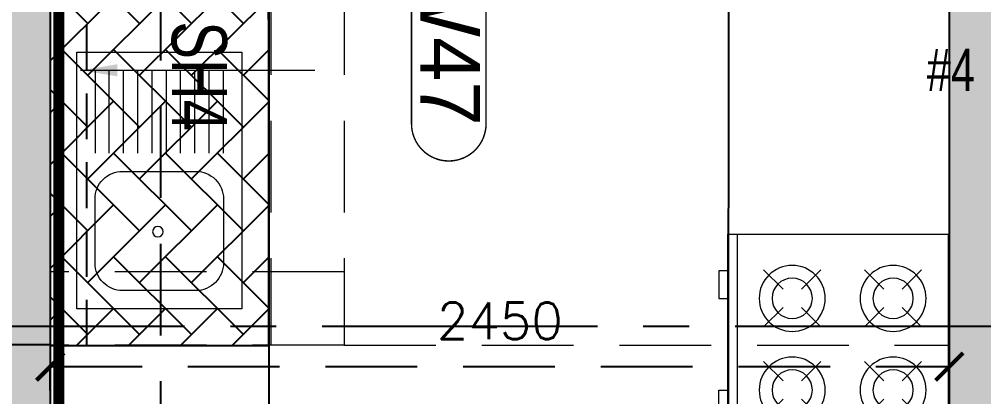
# Model space of a CAD drawing. Header units: millimetres. Extents: x -414464 to 1686, y -90036 to 108605.
# Drawn here: x -114950 to -112322, y -62607 to -61578 of the extents above; entities that cross this region are included whole.
import ezdxf

# ---------------------------------------------------------------- set-up
doc = ezdxf.new("R2010")
doc.units = ezdxf.units.MM
doc.header["$LTSCALE"] = 1000
doc.header["$MEASUREMENT"] = 0
for name, pattern in [('$1$AUDIT_D_120904163729-0', [0]), ('$36$HIDDEN', [0.375, 0.25, -0.125]), ('2BHK-A - FRONT$1$AUDIT_D_120904163729-0', [0]), ('2BHK-A - FRONT$1$HIDDEN', [0.375, 0.25, -0.125]), ('AUDIT_D_120904163729-0', [0]), ('T8(T9 IS SIMILAR) - DIMENSION & TEXTING$1$( Hidden )', [0.375, 0.25, -0.125]), ('T8(T9 IS SIMILAR) - DIMENSION & TEXTING$1$AUDIT_D_120904163729-0', [0]), ('T8(T9 IS SIMILAR) - DIMENSION & TEXTING$1$HIDDEN', [0.375, 0.25, -0.125]), ('T8(T9 IS SIMILAR)$1$$0$HIDDEN', [0.375, 0.25, -0.125]), ('T8(T9 IS SIMILAR)$1$HIDDEN', [0.375, 0.25, -0.125]), ('T8_REFUGE COLUMNS$1$CENTER2', [1.125, 0.75, -0.125, 0.125, -0.125])]:
    doc.linetypes.add(name, pattern=pattern)
doc.layers.get('0').update_dxf_attribs({"linetype": 'AUDIT_D_120904163729-0'})
for name, color, linetype in [('$0$A-HATCH -160', 251, '$1$AUDIT_D_120904163729-0'), ('$21$A-DIMENSIONS', 2, '$36$HIDDEN'), ('2BHK-A - FRONT$1$$0$LEDGE WALL', 5, 'Continuous'), ('2BHK-A - FRONT$1$A-DECK SUNK 125', 8, 'Continuous'), ('2BHK-A - FRONT$1$A-HATCH -160', 251, '2BHK-A - FRONT$1$AUDIT_D_120904163729-0'), ('2BHK-A - FRONT$1$a-KIT FIX', 251, 'Continuous'), ('2BHK-A - FRONT$1$A-SERVICES CUTOUT', 8, 'Continuous'), ('a-rcc', 3, 'Continuous'), ('T8(T9 IS SIMILAR) - DIMENSION & TEXTING$1$A-DIMENSIONS', 2, 'T8(T9 IS SIMILAR) - DIMENSION & TEXTING$1$HIDDEN'), ('T8(T9 IS SIMILAR) - DIMENSION & TEXTING$1$A-FIRE FIGHTING', 7, 'T8(T9 IS SIMILAR) - DIMENSION & TEXTING$1$AUDIT_D_120904163729-0'), ('T8(T9 IS SIMILAR)$1$$6$a-beam 2', 50, 'Continuous'), ('T8_REFUGE COLUMNS$1$A-CENTERLINE', 193, 'T8_REFUGE COLUMNS$1$CENTER2'), ('T8_REFUGE COLUMNS$1$A-RCC COLS', 3, 'Continuous'), ('T8_TYPICAL COLUMNS$1$A-RCC COLS', 3, 'Continuous')]:
    doc.layers.add(name, color=color, linetype=linetype)
for name, color, linetype, lineweight in [('2BHK-A - FRONT$1$a-TOI-fixtures', 251, 'Continuous', 0), ('T8(T9 IS SIMILAR) - DIMENSION & TEXTING$1$R0-18-10-2014-T1-1st Podium Floor Plan$0$Text', 2, 'Continuous', 0), ('T8(T9 IS SIMILAR) - DIMENSION & TEXTING$1$T8 - TYPICAL FLOOR CORE$0$a-Text', 4, 'Continuous', 0), ('T8(T9 IS SIMILAR) - DIMENSION & TEXTING$1$U-IPD-WS-FIRE', 1, 'Continuous', 40), ('T8(T9 IS SIMILAR)$1$D&W', 8, 'Continuous', 25), ('T8(T9 IS SIMILAR)$1$SCPL BEAM', 191, 'T8(T9 IS SIMILAR)$1$$0$HIDDEN', 13), ('T8_REFUGE COLUMNS$1$A-COLUMN NO size reduce', 81, 'Continuous', 25)]:
    doc.layers.add(name, color=color, linetype=linetype, lineweight=lineweight)
doc.layers.add('T8_REFUGE COLUMNS$1$COL-HATCH', color=7, linetype='Continuous', lineweight=25, true_color=0xa3a3a3)
doc.layers.add('T8_TYPICAL COLUMNS$1$$0$COL-HATCH', color=7, linetype='Continuous', lineweight=25, true_color=0xa3a3a3)
doc.styles.add('T8(T9 IS SIMILAR) - DIMENSION & TEXTING$1$ARIAL ARROW', font='swisscl.ttf')
doc.styles.add('T8(T9 IS SIMILAR) - DIMENSION & TEXTING$1$Romans 1', font='romans.shx', dxfattribs={"height": 100})
doc.styles.add('T8(T9 IS SIMILAR) - DIMENSION & TEXTING$1$T8 - TYPICAL FLOOR CORE$0$ARIAL ARROW', font='swisscl.ttf')
doc.styles.add('T8(T9 IS SIMILAR) - DIMENSION & TEXTING$1$Tahoma', font='tahoma.ttf')
doc.styles.add('T8_REFUGE COLUMNS$1$STANDARD', font='GOTHIC.TTF')
doc.dimstyles.new('T8(T9 IS SIMILAR) - DIMENSION & TEXTING$1$ALPINE S', dxfattribs={"dimscale": 0, "dimtxt": 100, "dimasz": 75, "dimexe": 0, "dimexo": 0, "dimgap": 75, "dimtad": 1, "dimdec": 0, "dimzin": 0, "dimdsep": 46, "dimtxsty": 'T8(T9 IS SIMILAR) - DIMENSION & TEXTING$1$Romans 1', "dimblk": 'T8(T9 IS SIMILAR) - DIMENSION & TEXTING$1$_ArchTick', "dimcen": 0.09, "dimclrd": 256, "dimclre": 256, "dimclrt": 7, "dimadec": 0, "dimazin": 0, "dimtfac": 1, "dimtdec": 0, "dimtofl": 0, "dimtmove": 1, "dimatfit": 0, "dimldrblk": 'T8(T9 IS SIMILAR) - DIMENSION & TEXTING$1$_Open90', "dimfxl": 1, "dimtolj": 1, "dimtzin": 0, "dimarcsym": 0})
doc.dimstyles.new('T8(T9 IS SIMILAR) - DIMENSION & TEXTING$1$SAMATA STD', dxfattribs={"dimtxt": 100, "dimasz": 50, "dimexe": 50, "dimexo": 50, "dimgap": 10, "dimtad": 0, "dimdec": 0, "dimrnd": 5, "dimzin": 0, "dimdsep": 46, "dimtxsty": 'T8(T9 IS SIMILAR) - DIMENSION & TEXTING$1$Tahoma', "dimblk": 'T8(T9 IS SIMILAR) - DIMENSION & TEXTING$1$_Origin2', "dimcen": -50, "dimdle": 50, "dimclrd": 7, "dimclre": 7, "dimclrt": 7, "dimadec": 0, "dimazin": 0, "dimtfac": 1, "dimtdec": 0, "dimtmove": 1, "dimatfit": 3, "dimfxl": 150, "dimtfill": 1, "dimtolj": 1, "dimtzin": 0, "dimlwd": -1, "dimlwe": -1, "dimarcsym": 0})

# ---------------------------------------------------------------- blocks, each defined once
blk = doc.blocks.new('T8_REFUGE COLUMNS')
at = {"layer": 'T8_REFUGE COLUMNS$1$COL-HATCH', "linetype": 'ByBlock'}
h = blk.add_hatch(color=256, dxfattribs=at)
h.dxf.hatch_style = 1
h.paths.add_polyline_path([(1198907.1, -5719224.9), (1205092.1, -5719224.9), (1205092.1, -5718974.9), (1198907.1, -5718974.9)])
h = blk.add_hatch(color=256, dxfattribs=at)
h.dxf.hatch_style = 1
h.paths.add_polyline_path([(1202942.1, -5723474.9), (1202692.1, -5723474.9), (1202692.1, -5721674.9), (1202942.1, -5721674.9)])
at = {"layer": 'T8_REFUGE COLUMNS$1$A-CENTERLINE'}
blk.add_line((1202642.1, -5728808.5), (1202642.1, -5698573.6), dxfattribs=at)
at = {"layer": 'T8_REFUGE COLUMNS$1$A-COLUMN NO size reduce', "linetype": 'ByBlock', "const_width": 3.9}
blk.add_lwpolyline([(1201487, -5720690.1, -1), (1201487, -5720486.9), (1202089.9, -5720486.9, -1), (1202089.9, -5720690.1)], format="xyb", close=True, dxfattribs=at)
at = {"layer": 'T8_REFUGE COLUMNS$1$A-RCC COLS', "linetype": 'ByBlock'}
for points in [[(1198907.1, -5719224.9), (1205092.1, -5719224.9), (1205092.1, -5718974.9), (1198907.1, -5718974.9)], [(1202942.1, -5723474.9), (1202692.1, -5723474.9), (1202692.1, -5721674.9), (1202942.1, -5721674.9)]]:
    blk.add_lwpolyline(points, close=True, dxfattribs=at)
at = {"layer": 'T8_REFUGE COLUMNS$1$A-COLUMN NO size reduce', "linetype": 'ByBlock', "insert": (1201503.3, -5720503.1), "char_height": 162.5, "attachment_point": 1, "style": 'T8_REFUGE COLUMNS$1$STANDARD'}
blk.add_mtext_dynamic_manual_height_columns('SW47', width=444.685, gutter_width=500, heights=[0], dxfattribs=at)
blk = doc.blocks.new('T8_TYPICAL COLUMNS')
at = {"layer": 'T8_TYPICAL COLUMNS$1$$0$COL-HATCH', "linetype": 'ByBlock'}
h = blk.add_hatch(color=256, dxfattribs=at)
h.dxf.hatch_style = 1
h.paths.add_polyline_path([(1200282.2, -5721924), (1202692.3, -5721924), (1202692.3, -5721674), (1200282.2, -5721674)])
h.paths.add_polyline_path([(1209852.3, -5721674), (1212262.3, -5721674), (1212262.3, -5721924), (1209852.3, -5721924)])
at = {"layer": 'T8_TYPICAL COLUMNS$1$A-RCC COLS', "linetype": 'ByBlock'}
blk.add_lwpolyline([(1200282.2, -5721924), (1202692.3, -5721924), (1202692.3, -5721674), (1200282.2, -5721674)], close=True, dxfattribs=at)
blk.add_blockref('T8_REFUGE COLUMNS', (0, 0), dxfattribs=at)
blk = doc.blocks.new('2BHK-A - FRONT$1$RANGE-flat-1')
at = {"layer": '2BHK-A - FRONT$1$a-TOI-fixtures'}
for p, q in [((-575, -600), (-575, 0)), ((-600, -100), (-625, -100)), ((-625, -100), (-625, -175)), ((-450, -150), (-502.8, -97.2)), ((-400, -150), (-347.2, -97.2)), ((-175, -150), (-227.8, -97.2)), ((-125, -150), (-72.2, -97.2)), ((-625, -175), (-600, -175)), ((-450, -200), (-502.8, -252.8)), ((-400, -200), (-347.2, -252.8)), ((-175, -200), (-227.8, -252.8)), ((-125, -200), (-72.2, -252.8)), ((-450, -400), (-502.8, -347.2)), ((-400, -400), (-347.2, -347.2)), ((-175, -400), (-227.8, -347.2)), ((-125, -400), (-72.2, -347.2)), ((-625, -425), (-600, -425)), ((-625, -500), (-625, -425)), ((-450, -450), (-502.8, -502.8)), ((-400, -450), (-347.2, -502.8)), ((-175, -450), (-227.8, -502.8)), ((-125, -450), (-72.2, -502.8)), ((-600, -500), (-625, -500))]:
    blk.add_line(p, q, dxfattribs=at)
blk.add_lwpolyline([(-600, -600), (0, -600), (0, 0), (-600, 0)], close=True, dxfattribs=at)
for centre, radius in [((-425, -175), 90), ((-150, -175), 90), ((-425, -175), 55), ((-150, -175), 55), ((-425, -425), 90), ((-150, -425), 90), ((-425, -425), 55), ((-150, -425), 55)]:
    blk.add_circle(centre, radius, dxfattribs=at)
blk = doc.blocks.new('2BHK-A - FRONT$1$SINK1-flat-1')
at = {"layer": '2BHK-A - FRONT$1$a-TOI-fixtures'}
for p, q in [((-275, -50), (-50, -50)), ((-275, -88.9), (-50, -88.9)), ((-275, -127.8), (-50, -127.8)), ((-275, -166.7), (-50, -166.7)), ((-275, -205.6), (-50, -205.6)), ((-275, -244.4), (-50, -244.4)), ((-275, -283.3), (-50, -283.3)), ((-275, -322.2), (-50, -322.2)), ((-275, -361.1), (-50, -361.1)), ((-50, -400), (-275, -400))]:
    blk.add_line(p, q, dxfattribs=at)
blk.add_lwpolyline([(-700, 0), (-700, -450), (0, -450), (0, 0)], close=True, dxfattribs=at)
blk.add_lwpolyline([(-400, -50), (-575, -50, 0.414214), (-650, -125), (-650, -325, 0.414214), (-575, -400), (-400, -400, 0.414214), (-325, -325), (-325, -125, 0.414214)], format="xyb", close=True, dxfattribs=at)
at = {"layer": '2BHK-A - FRONT$1$a-TOI-fixtures', "linetype": 'Continuous'}
blk.add_circle((-489.5, -228.6), 14.4, dxfattribs=at)
blk = doc.blocks.new('2BHK-A - FRONT')
at = {"layer": '2BHK-A - FRONT$1$A-DECK SUNK 125'}
h = blk.add_hatch(dxfattribs=at)
h.set_pattern_fill('AR-HBONE', color=256, scale=25)
h.set_pattern_definition([(45, (0, -0.55), (1e-14, 141.4213562), [300, -100]), (135, (70.71, 70.16), (1e-14, 141.4213562), [300, -100])])
h.paths.add_polyline_path([(1148202.1, -5721078.3), (1146424.5, -5721079.1), (1146424.5, -5721574.6), (1146939.2, -5721574.6), (1146939.2, -5721674.6), (1148202.1, -5721674.6)])
at = {"layer": '2BHK-A - FRONT$1$A-HATCH -160', "linetype": 'ByBlock'}
h = blk.add_hatch(dxfattribs=at)
h.set_pattern_fill('ANSI32', color=256, scale=150)
h.set_pattern_definition([(45, (0, -0.55), (-39.77475644, 39.77475644), []), (45, (26.517, -0.55), (-39.77475644, 39.77475644), [])])
h.paths.add_polyline_path([(1145269.9, -5728524.2), (1145269.9, -5728684.2), (1144639.8, -5728684.2), (1144639.8, -5726829.5), (1144799.8, -5726829.5), (1144799.8, -5728524.2)])
h.paths.add_polyline_path([(1148934.5, -5727449.8), (1148934.5, -5727609.8), (1147999.5, -5727609.8), (1147999.5, -5727009.5), (1148159.5, -5727009.5), (1148159.5, -5727449.8)])
h.paths.add_polyline_path([(1147999.5, -5728684.2), (1147999.5, -5728524.2), (1147369.9, -5728524.2), (1147369.9, -5728684.2)])
edge = h.paths.add_edge_path()
edge.add_line((1151334.5, -5727449.8), (1151779.5, -5727449.8))
edge.add_line((1151779.5, -5727449.8), (1151779.5, -5727609.8))
edge.add_line((1151704.5, -5727609.8), (1151334.5, -5727609.8))
edge.add_line((1151334.5, -5727609.8), (1151334.5, -5727449.8))
h.paths.add_polyline_path([(1146264.5, -5719573.8), (1146424.5, -5719573.8), (1146424.5, -5719224.6), (1146264.5, -5719224.6)])
h.paths.add_polyline_path([(1145549.4, -5721834.4), (1145788.9, -5721834.4), (1145790, -5721674.6), (1145549.4, -5721674.6)])
h.paths.add_polyline_path([(1145949.5, -5721924.2), (1145949.5, -5722524.6), (1145789.5, -5722524.6), (1145789.5, -5721924.2)])
h.paths.add_polyline_path([(1144599.5, -5721924.6), (1144759.5, -5721924.6), (1144762, -5722524.6), (1144602, -5722524.6)])
h.paths.add_polyline_path([(1144599.5, -5723474.6), (1144599.5, -5723174.6), (1144759.5, -5723174.6), (1144759.5, -5723314.6), (1145789.5, -5723314.6), (1145789.5, -5723174.6), (1145949.5, -5723174.6), (1145949.5, -5723474.2)])
at = {"layer": '2BHK-A - FRONT$1$$0$LEDGE WALL', "linetype": '2BHK-A - FRONT$1$HIDDEN', "ltscale": 0.5}
blk.add_lwpolyline([(1148202.1, -5721674.6), (1148202.1, -5721574.6), (1147239.2, -5721574.6)], dxfattribs=at)
at = {"layer": '2BHK-A - FRONT$1$a-KIT FIX', "color": 1}
for p, q in [((1146424.5, -5719825.8), (1149449.5, -5719827)), ((1147239.2, -5721078.7), (1150399.5, -5721078.3))]:
    blk.add_line(p, q, dxfattribs=at)
at = {"layer": '2BHK-A - FRONT$1$A-SERVICES CUTOUT', "ltscale": 5}
blk.add_lwpolyline([(1148202.1, -5721078.3), (1146424.5, -5721079.1), (1146424.5, -5721574.6), (1146939.2, -5721574.6), (1146939.2, -5721674.6), (1148202.1, -5721674.6)], close=True, dxfattribs=at)
at = {"layer": '2BHK-A - FRONT$1$a-KIT FIX', "extrusion": (0, 0, -1), "zscale": -1, "rotation": 90}
blk.add_blockref('2BHK-A - FRONT$1$RANGE-flat-1', (-1148498.5, -5719227.3), dxfattribs=at)
at = {"layer": '2BHK-A - FRONT$1$a-KIT FIX', "extrusion": (0, 0, -1), "zscale": -1}
blk.add_blockref('2BHK-A - FRONT$1$SINK1-flat-1', (-1147402.1, -5721152.1), dxfattribs=at)
blk = doc.blocks.new('T8(T9 IS SIMILAR) - DIMENSION & TEXTING$1$_ArchTick')
at = {"color": 0, "linetype": 'ByBlock', "const_width": 0.15}
blk.add_lwpolyline([(-0.5, -0.5), (0.5, 0.5)], dxfattribs=at)
blk = doc.blocks.new('*D1598')
at = {"layer": 'T8(T9 IS SIMILAR) - DIMENSION & TEXTING$1$A-DIMENSIONS', "linetype": 'T8(T9 IS SIMILAR) - DIMENSION & TEXTING$1$HIDDEN', "lineweight": -2, "transparency": 16777216}
for p, q in [((1200917.3, -5721250.6), (1200917.3, -5721374.5)), ((1204892.3, -5721250.6), (1204892.3, -5721374.5))]:
    blk.add_line(p, q, dxfattribs=at)
at = {"layer": 'T8(T9 IS SIMILAR) - DIMENSION & TEXTING$1$A-DIMENSIONS', "lineweight": -2, "transparency": 16777216}
blk.add_line((1200917.3, -5721374.5), (1204892.3, -5721374.5), dxfattribs=at)
at = {"layer": 'T8(T9 IS SIMILAR) - DIMENSION & TEXTING$1$A-DIMENSIONS', "linetype": 'ByBlock', "lineweight": -2, "transparency": 16777216, "xscale": 75, "yscale": 75, "zscale": 75, "rotation": 180}
blk.add_blockref('T8(T9 IS SIMILAR) - DIMENSION & TEXTING$1$_ArchTick', (1200917.3, -5721374.5), dxfattribs=at)
at = {"layer": 'T8(T9 IS SIMILAR) - DIMENSION & TEXTING$1$A-DIMENSIONS', "linetype": 'ByBlock', "lineweight": -2, "transparency": 16777216, "xscale": 75, "yscale": 75, "zscale": 75}
blk.add_blockref('T8(T9 IS SIMILAR) - DIMENSION & TEXTING$1$_ArchTick', (1204892.3, -5721374.5), dxfattribs=at)
at = {"layer": 'T8(T9 IS SIMILAR) - DIMENSION & TEXTING$1$A-DIMENSIONS', "color": 7, "linetype": 'ByBlock', "transparency": 16777216, "insert": (1203075.9, -5721249.5), "char_height": 100, "attachment_point": 5, "style": 'T8(T9 IS SIMILAR) - DIMENSION & TEXTING$1$Romans 1'}
blk.add_mtext('\\A1;3975', dxfattribs=at)
blk = doc.blocks.new('T8(T9 IS SIMILAR) - DIMENSION & TEXTING$1$_Open90')
at = {"color": 0, "linetype": 'ByBlock', "lineweight": -2}
for p, q in [((-0.5, 0.5), (0, 0)), ((0, 0), (-1, 0)), ((0, 0), (-0.5, -0.5))]:
    blk.add_line(p, q, dxfattribs=at)
blk = doc.blocks.new('*D1600')
at = {"layer": 'T8(T9 IS SIMILAR) - DIMENSION & TEXTING$1$A-DIMENSIONS', "linetype": 'T8(T9 IS SIMILAR) - DIMENSION & TEXTING$1$HIDDEN', "lineweight": -2, "transparency": 16777216}
for p, q in [((1202817.3, -5719224.4), (1202752.4, -5719224.4)), ((1202817.3, -5721674.4), (1202752.4, -5721674.4))]:
    blk.add_line(p, q, dxfattribs=at)
at = {"layer": 'T8(T9 IS SIMILAR) - DIMENSION & TEXTING$1$A-DIMENSIONS', "lineweight": -2, "transparency": 16777216}
blk.add_line((1202752.4, -5721674.4), (1202752.4, -5719224.4), dxfattribs=at)
at = {"layer": 'T8(T9 IS SIMILAR) - DIMENSION & TEXTING$1$A-DIMENSIONS', "linetype": 'ByBlock', "lineweight": -2, "transparency": 16777216, "xscale": 75, "yscale": 75, "zscale": 75}
for p, rotation in [((1202752.4, -5719224.4), 90), ((1202752.4, -5721674.4), 270)]:
    blk.add_blockref('T8(T9 IS SIMILAR) - DIMENSION & TEXTING$1$_ArchTick', p, dxfattribs=dict(at, rotation=rotation))
at = {"layer": 'T8(T9 IS SIMILAR) - DIMENSION & TEXTING$1$A-DIMENSIONS', "color": 7, "linetype": 'ByBlock', "transparency": 16777216, "insert": (1202627.4, -5720449.4), "char_height": 100, "attachment_point": 5, "rotation": 90, "style": 'T8(T9 IS SIMILAR) - DIMENSION & TEXTING$1$Romans 1'}
blk.add_mtext('\\A1;2450', dxfattribs=at)
blk = doc.blocks.new('T8(T9 IS SIMILAR) - DIMENSION & TEXTING$1$A$C7A147FD6')
at = {"layer": 'T8(T9 IS SIMILAR) - DIMENSION & TEXTING$1$U-IPD-WS-FIRE', "color": 92, "linetype": 'T8(T9 IS SIMILAR) - DIMENSION & TEXTING$1$( Hidden )', "ltscale": 2, "true_color": 0x00d200, "const_width": 30, "elevation": -0.6}
blk.add_lwpolyline([(-2270, 1112.5), (-2270, -5317.1), (-2707.8, -5317.1), (-2707.8, -6277.1), (-6234.7, -6277.1), (-6230.8, -9339.3), (-8033.7, -9339.3), (-8033.7, -11094.6), (-7863, -11096.2)], dxfattribs=at)
blk = doc.blocks.new('T8(T9 IS SIMILAR) - DIMENSION & TEXTING$1$_Origin2')
at = {"color": 0, "linetype": 'ByBlock', "lineweight": -2}
blk.add_line((-0.5, 0), (-1, 0), dxfattribs=at)
for radius in [0.5, 0.25]:
    blk.add_circle((0, 0), radius, dxfattribs=at)
blk = doc.blocks.new('T8(T9 IS SIMILAR) - DIMENSION & TEXTING')
at = {"layer": 'T8(T9 IS SIMILAR) - DIMENSION & TEXTING$1$A-FIRE FIGHTING', "linetype": 'ByBlock'}
blk.add_blockref('T8(T9 IS SIMILAR) - DIMENSION & TEXTING$1$A$C7A147FD6', (1207452.3, -5715374), dxfattribs=at)
at = {"layer": 'T8(T9 IS SIMILAR) - DIMENSION & TEXTING$1$R0-18-10-2014-T1-1st Podium Floor Plan$0$Text', "insert": (1201885.4, -5719155, 0), "char_height": 114.75, "width": 1771.034, "attachment_point": 3, "rotation": 90, "style": 'T8(T9 IS SIMILAR) - DIMENSION & TEXTING$1$ARIAL ARROW'}
blk.add_mtext('#4', dxfattribs=at)
at = {"layer": 'T8(T9 IS SIMILAR) - DIMENSION & TEXTING$1$T8 - TYPICAL FLOOR CORE$0$a-Text', "linetype": 'ByBlock', "insert": (1202109.7, -5721193.2, 0), "char_height": 150, "width": 3499.366, "attachment_point": 3, "style": 'T8(T9 IS SIMILAR) - DIMENSION & TEXTING$1$T8 - TYPICAL FLOOR CORE$0$ARIAL ARROW'}
blk.add_mtext('SH4', dxfattribs=at)
at = {"layer": 'T8(T9 IS SIMILAR) - DIMENSION & TEXTING$1$A-DIMENSIONS', "linetype": 'ByBlock'}
dim = blk.add_linear_dim(base=(1202752.4, -5719224.4), p1=(1202817.3, -5721674.4), p2=(1202817.3, -5719224.4), angle=90, dimstyle='T8(T9 IS SIMILAR) - DIMENSION & TEXTING$1$ALPINE S', override={"dimscale": 1, "dimfxl": 5, "dimarcsym": 1}, dxfattribs=at)
dim.commit()
dim.dimension.update_dxf_attribs({"geometry": '*D1600', "text_midpoint": (1202627.4, -5720449.4)})
dim = blk.add_linear_dim(base=(1204892.3, -5721374.5), p1=(1200917.3, -5721250.6), p2=(1204892.3, -5721250.6), dimstyle='T8(T9 IS SIMILAR) - DIMENSION & TEXTING$1$ALPINE S', override={"dimscale": 1, "dimfxl": 5, "dimarcsym": 1}, dxfattribs=at)
dim.commit()
dim.dimension.update_dxf_attribs({"geometry": '*D1598', "text_midpoint": (1203075.9, -5721374.5), "dimtype": 128})
at = {"layer": 'T8(T9 IS SIMILAR) - DIMENSION & TEXTING$1$R0-18-10-2014-T1-1st Podium Floor Plan$0$Text'}
blk.add_leader([(1201944.1, -5721592, 0), (1201943.9, -5721260, 0), (1201944, -5720953.6, 0)], dimstyle='T8(T9 IS SIMILAR) - DIMENSION & TEXTING$1$SAMATA STD', override={"dimscale": 1, "dimasz": 100, "dimclrd": 2, "dimfxlon": 1, "dimarcsym": 1}, dxfattribs=at)
blk = doc.blocks.new('T8(T9 IS SIMILAR)')
at = {"layer": 'T8(T9 IS SIMILAR)$1$D&W', "linetype": 'ByBlock'}
for name, p in [('T8_TYPICAL COLUMNS', (0, 0)), ('2BHK-A - FRONT', (54492.8, -0.4))]:
    blk.add_blockref(name, p, dxfattribs=at)
at = {"layer": 'T8(T9 IS SIMILAR)$1$$6$a-beam 2', "linetype": 'ByBlock'}
blk.add_blockref('T8(T9 IS SIMILAR) - DIMENSION & TEXTING', (0, 0), dxfattribs=at)
at = {"layer": 'T8(T9 IS SIMILAR)$1$SCPL BEAM', "linetype": 'T8(T9 IS SIMILAR)$1$HIDDEN'}
for p, q in [((1202694.3, -5720873.5, 2.5), (1202694.2, -5719224.1, 0)), ((1200956.9, -5720873.4, 1.9), (1202694.3, -5720873.5, 2.5)), ((1202494.3, -5720873.5, 2.5), (1202494.3, -5721673.5, 2.2)), ((1202694.3, -5720873.5, 2.5), (1202694.3, -5721673.5, 2.2)), ((1200956.9, -5721073.4, -0.2), (1202694.3, -5721073.5, 2.4))]:
    blk.add_line(p, q, dxfattribs=at)
blk = doc.blocks.new('A$C48506478')
at = {"layer": '$21$A-DIMENSIONS', "linetype": 'ByBlock'}
blk.add_blockref('T8(T9 IS SIMILAR)', (-1195542.6, 5727884.6), dxfattribs=at)
at = {"layer": '$0$A-HATCH -160', "linetype": 'ByBlock'}
blk.add_blockref('T8(T9 IS SIMILAR) - DIMENSION & TEXTING', (-1195542.6, 5727884.6), dxfattribs=at)

msp = doc.modelspace()

# ---------------------------------------------------------------- block references
at = {"layer": 'a-rcc', "linetype": 'ByBlock', "rotation": 270}
msp.add_blockref('A$C48506478', (-121076, -55315.3, 0), dxfattribs=at)

doc.saveas('drawing.dxf')
